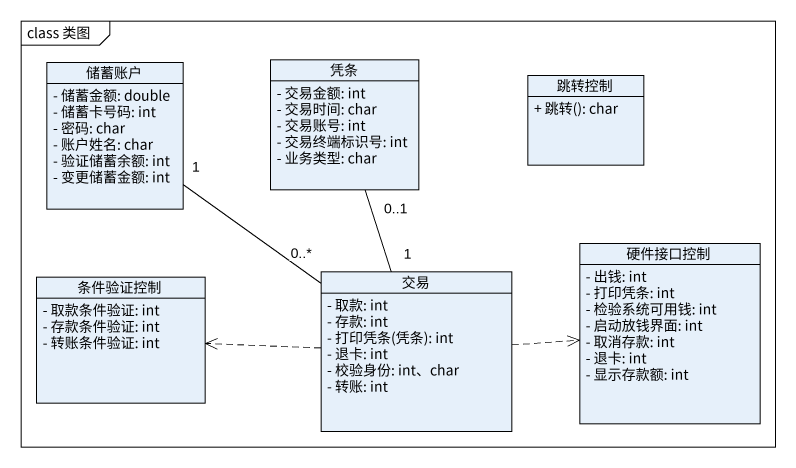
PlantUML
@startuml
mainframe class 类图
hide circle
hide empty members
skinparam classAttributeIconSize 0
class 储蓄账户 {
  - 储蓄金额: double
  - 储蓄卡号码: int
  - 密码: char
  - 账户姓名: char
  - 验证储蓄余额: int
  - 变更储蓄金额: int
}
class 凭条 {
  - 交易金额: int
  - 交易时间: char
  - 交易账号: int
  - 交易终端标识号: int
  - 业务类型: char
}
class 跳转控制 {
  + 跳转(): char
}
class 条件验证控制 {
  - 取款条件验证: int
  - 存款条件验证: int
  - 转账条件验证: int
}
class 交易 {
  - 取款: int
  - 存款: int
  {field} - 打印凭条(凭条): int
  - 退卡: int
  - 校验身份: int、char
  - 转账: int
}
class 硬件接口控制 {
  - 出钱: int
  - 打印凭条: int
  - 检验系统可用钱: int
  - 启动放钱界面: int
  - 取消存款: int
  - 退卡: int
  - 显示存款额: int
}
交易 "0..*" -up- "1" 储蓄账户
交易 "1" -up- "0..1" 凭条
交易 .left.> 条件验证控制
交易 .right.> 硬件接口控制
@enduml
